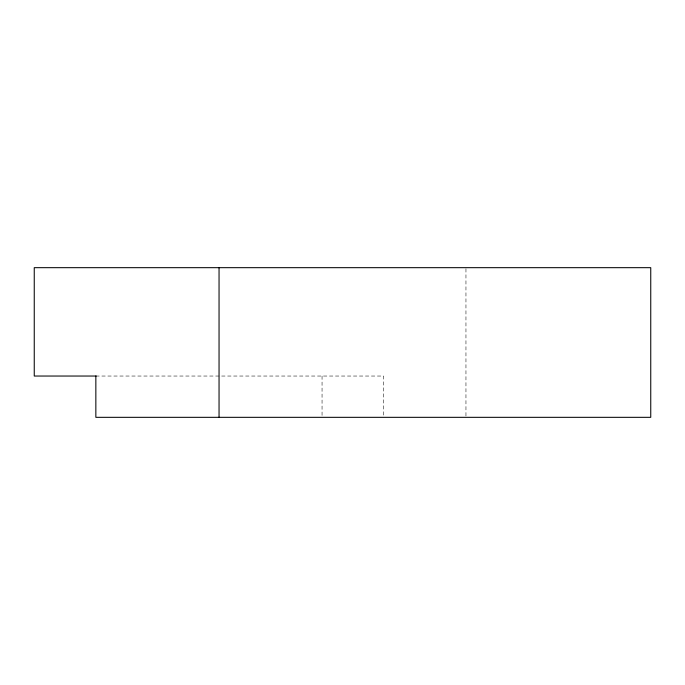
<?xml version="1.0" encoding="UTF-8"?>
<svg xmlns="http://www.w3.org/2000/svg" width="685" height="685" viewBox="0 0 685 685"><rect width="100%" height="100%" fill="white"/><g stroke="black" fill="none" stroke-linecap="round" stroke-linejoin="round"><path stroke-width="0.51" stroke-dasharray="3.42 2.57" d="M95.849 376.039L383.651 376.039L383.651 416.266M465.954 268.743L465.954 416.257M322.053 376.039L322.053 416.266"/><path stroke-width="1.03" d="M96.302 376.039L34.25 376.039L34.25 267.672L650.75 267.672L650.75 417.328L95.849 417.328L95.849 376.039M219.046 267.672L219.046 417.328"/></g></svg>
